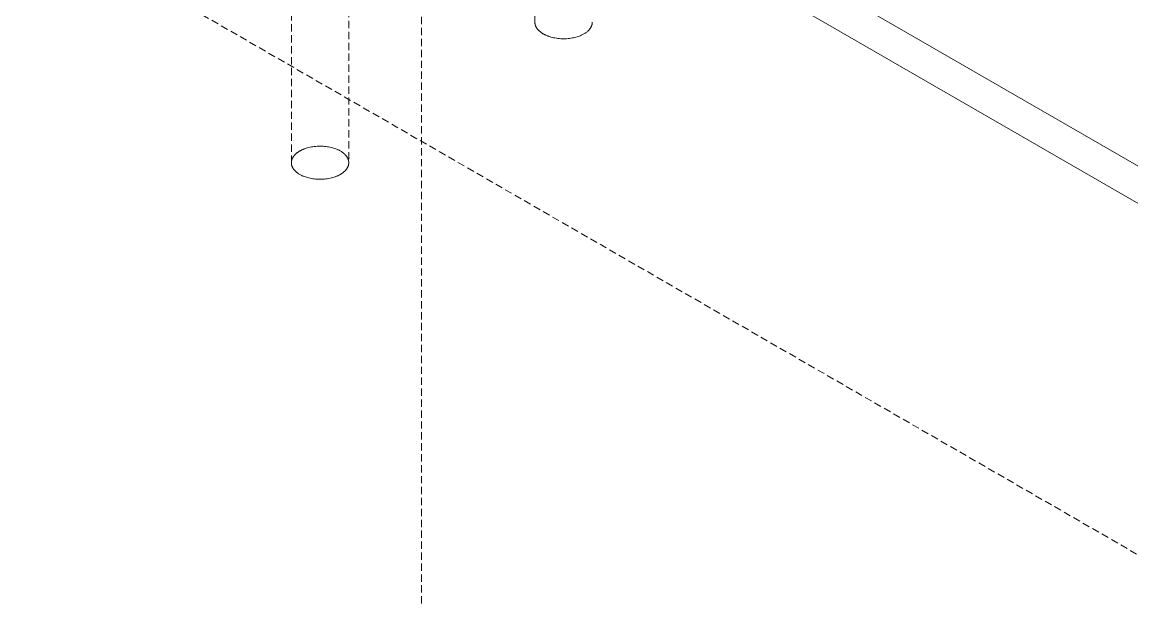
# Model space of a CAD drawing. Header units: millimetres. Extents: x -111 to 4919, y -143 to 3304.
# Drawn here: x 2737.6 to 2930.9, y 1365 to 1465.7 of the extents above; entities that cross this region are included whole.
import ezdxf

# ---------------------------------------------------------------- set-up
doc = ezdxf.new("R2010")
doc.units = ezdxf.units.MM
doc.linetypes.add('HIDDEN', pattern=[1.905, 1.27, -0.635])
doc.layers.add('ZANO_R', color=7, linetype='Continuous', lineweight=0)
doc.layers.add('ZANO_R_przerywana', color=7, linetype='HIDDEN', lineweight=0)

msp = doc.modelspace()

# ---------------------------------------------------------------- linework, layer by layer
at = {"layer": 'ZANO_R'}
for p, q in [((2743.55, 1549.42), (3047.61, 1373.88)), ((3047.61, 1367.34), (2743.55, 1542.89))]:
    msp.add_line(p, q, dxfattribs=at)
at = {"layer": 'ZANO_R_przerywana'}
for p, q in [((2807.19, 1322.44), (2807.19, 1649.04)), ((2826.94, 1465.67), (2826.94, 1563.57)), ((2630.41, 1546.97), (3054.68, 1302.02)), ((2784.51, 1441.18), (2784.51, 1536.39)), ((2794.51, 1536.39), (2794.51, 1441.18)), ((2826.94, 1465.62), (2826.94, 1465.67)), ((2826.94, 1465.56), (2826.94, 1465.62)), ((2826.95, 1465.51), (2826.94, 1465.56)), ((2826.95, 1465.45), (2826.95, 1465.51)), ((2826.96, 1465.4), (2826.95, 1465.45)), ((2826.97, 1465.34), (2826.96, 1465.4)), ((2836.91, 1465.35), (2836.9, 1465.3)), ((2836.92, 1465.4), (2836.91, 1465.35)), ((2836.93, 1465.49), (2836.92, 1465.44)), ((2836.92, 1465.44), (2836.92, 1465.4)), ((2836.94, 1465.58), (2836.93, 1465.54)), ((2836.93, 1465.54), (2836.93, 1465.49)), ((2836.94, 1465.67), (2836.94, 1465.63)), ((2836.94, 1465.63), (2836.94, 1465.58)), ((2826.98, 1465.29), (2826.97, 1465.34)), ((2827, 1465.23), (2826.98, 1465.29)), ((2827.01, 1465.18), (2827, 1465.23)), ((2827.03, 1465.13), (2827.01, 1465.18)), ((2827.05, 1465.07), (2827.03, 1465.13)), ((2827.07, 1465.02), (2827.05, 1465.07)), ((2827.09, 1464.97), (2827.07, 1465.02)), ((2827.11, 1464.92), (2827.09, 1464.97)), ((2827.14, 1464.86), (2827.11, 1464.92)), ((2827.17, 1464.81), (2827.14, 1464.86)), ((2827.19, 1464.76), (2827.17, 1464.81)), ((2827.22, 1464.71), (2827.19, 1464.76)), ((2827.25, 1464.66), (2827.22, 1464.71)), ((2827.29, 1464.62), (2827.25, 1464.66)), ((2827.32, 1464.57), (2827.29, 1464.62)), ((2827.36, 1464.52), (2827.32, 1464.57)), ((2827.39, 1464.47), (2827.36, 1464.52)), ((2827.43, 1464.43), (2827.39, 1464.47)), ((2827.47, 1464.38), (2827.43, 1464.43)), ((2827.51, 1464.34), (2827.47, 1464.38)), ((2827.55, 1464.29), (2827.51, 1464.34)), ((2827.59, 1464.25), (2827.55, 1464.29)), ((2827.63, 1464.21), (2827.59, 1464.25)), ((2827.68, 1464.16), (2827.63, 1464.21)), ((2827.72, 1464.12), (2827.68, 1464.16)), ((2827.77, 1464.08), (2827.72, 1464.12)), ((2827.83, 1464.03), (2827.77, 1464.08)), ((2827.89, 1463.98), (2827.83, 1464.03)), ((2827.96, 1463.92), (2827.89, 1463.98)), ((2828.03, 1463.87), (2827.96, 1463.92)), ((2828.1, 1463.82), (2828.03, 1463.87)), ((2828.18, 1463.77), (2828.1, 1463.82)), ((2828.26, 1463.72), (2828.18, 1463.77)), ((2828.34, 1463.67), (2828.26, 1463.72)), ((2828.42, 1463.62), (2828.34, 1463.67)), ((2828.51, 1463.57), (2828.42, 1463.62)), ((2828.59, 1463.53), (2828.51, 1463.57)), ((2828.69, 1463.48), (2828.59, 1463.53)), ((2828.78, 1463.44), (2828.69, 1463.48)), ((2828.87, 1463.39), (2828.78, 1463.44)), ((2835.14, 1463.46), (2835.03, 1463.41)), ((2835.25, 1463.51), (2835.14, 1463.46)), ((2835.36, 1463.57), (2835.25, 1463.51)), ((2835.47, 1463.63), (2835.36, 1463.57)), ((2835.57, 1463.69), (2835.47, 1463.63)), ((2835.67, 1463.75), (2835.57, 1463.69)), ((2835.77, 1463.82), (2835.67, 1463.75)), ((2835.87, 1463.89), (2835.77, 1463.82)), ((2835.96, 1463.96), (2835.87, 1463.89)), ((2836.05, 1464.03), (2835.96, 1463.96)), ((2836.14, 1464.1), (2836.05, 1464.03)), ((2836.22, 1464.18), (2836.14, 1464.1)), ((2836.26, 1464.22), (2836.22, 1464.18)), ((2836.3, 1464.26), (2836.26, 1464.22)), ((2836.34, 1464.3), (2836.3, 1464.26)), ((2836.37, 1464.34), (2836.34, 1464.3)), ((2836.41, 1464.38), (2836.37, 1464.34)), ((2836.44, 1464.42), (2836.41, 1464.38)), ((2836.48, 1464.46), (2836.44, 1464.42)), ((2836.51, 1464.5), (2836.48, 1464.46)), ((2836.54, 1464.55), (2836.51, 1464.5)), ((2836.57, 1464.59), (2836.54, 1464.55)), ((2836.6, 1464.63), (2836.57, 1464.59)), ((2836.63, 1464.67), (2836.6, 1464.63)), ((2836.66, 1464.72), (2836.63, 1464.67)), ((2836.68, 1464.76), (2836.66, 1464.72)), ((2836.71, 1464.81), (2836.68, 1464.76)), ((2836.73, 1464.85), (2836.71, 1464.81)), ((2836.75, 1464.89), (2836.73, 1464.85)), ((2836.77, 1464.94), (2836.75, 1464.89)), ((2836.79, 1464.98), (2836.77, 1464.94)), ((2836.81, 1465.03), (2836.79, 1464.98)), ((2836.83, 1465.08), (2836.81, 1465.03)), ((2836.85, 1465.12), (2836.83, 1465.08)), ((2836.86, 1465.17), (2836.85, 1465.12)), ((2836.87, 1465.21), (2836.86, 1465.17)), ((2836.89, 1465.26), (2836.87, 1465.21)), ((2836.9, 1465.3), (2836.89, 1465.26)), ((2828.97, 1463.35), (2828.87, 1463.39)), ((2829.07, 1463.31), (2828.97, 1463.35)), ((2829.18, 1463.27), (2829.07, 1463.31)), ((2829.28, 1463.23), (2829.18, 1463.27)), ((2829.39, 1463.19), (2829.28, 1463.23)), ((2829.5, 1463.15), (2829.39, 1463.19)), ((2829.72, 1463.09), (2829.5, 1463.15)), ((2829.95, 1463.02), (2829.72, 1463.09)), ((2830.19, 1462.97), (2829.95, 1463.02)), ((2830.44, 1462.92), (2830.19, 1462.97)), ((2830.68, 1462.88), (2830.44, 1462.92)), ((2830.94, 1462.85), (2830.68, 1462.88)), ((2831.19, 1462.82), (2830.94, 1462.85)), ((2831.45, 1462.8), (2831.19, 1462.82)), ((2831.71, 1462.79), (2831.45, 1462.8)), ((2831.96, 1462.79), (2831.71, 1462.79)), ((2832.22, 1462.79), (2831.96, 1462.79)), ((2832.47, 1462.8), (2832.22, 1462.79)), ((2832.72, 1462.82), (2832.47, 1462.8)), ((2832.96, 1462.85), (2832.72, 1462.82)), ((2833.21, 1462.88), (2832.96, 1462.85)), ((2833.44, 1462.92), (2833.21, 1462.88)), ((2833.67, 1462.96), (2833.44, 1462.92)), ((2833.89, 1463.02), (2833.67, 1462.96)), ((2834.1, 1463.07), (2833.89, 1463.02)), ((2834.31, 1463.13), (2834.1, 1463.07)), ((2834.51, 1463.2), (2834.31, 1463.13)), ((2834.69, 1463.26), (2834.51, 1463.2)), ((2834.81, 1463.31), (2834.69, 1463.26)), ((2834.92, 1463.36), (2834.81, 1463.31)), ((2835.03, 1463.41), (2834.92, 1463.36)), ((2784.77, 1442.1), (2784.81, 1442.17)), ((2784.81, 1442.17), (2784.85, 1442.23)), ((2784.85, 1442.23), (2784.89, 1442.29)), ((2784.89, 1442.29), (2784.93, 1442.35)), ((2784.93, 1442.35), (2784.98, 1442.41)), ((2784.98, 1442.41), (2785.02, 1442.46)), ((2785.02, 1442.46), (2785.07, 1442.52)), ((2785.07, 1442.52), (2785.12, 1442.57)), ((2785.12, 1442.57), (2785.17, 1442.62)), ((2785.17, 1442.62), (2785.23, 1442.67)), ((2785.23, 1442.67), (2785.28, 1442.72)), ((2785.28, 1442.72), (2785.34, 1442.77)), ((2785.34, 1442.77), (2785.4, 1442.82)), ((2785.4, 1442.82), (2785.47, 1442.88)), ((2785.47, 1442.88), (2785.53, 1442.93)), ((2785.53, 1442.93), (2785.6, 1442.98)), ((2785.6, 1442.98), (2785.68, 1443.03)), ((2785.68, 1443.03), (2785.75, 1443.08)), ((2785.75, 1443.08), (2785.83, 1443.13)), ((2785.83, 1443.13), (2785.91, 1443.18)), ((2785.91, 1443.18), (2785.99, 1443.23)), ((2785.99, 1443.23), (2786.08, 1443.28)), ((2786.08, 1443.28), (2786.17, 1443.32)), ((2786.17, 1443.32), (2786.26, 1443.37)), ((2786.26, 1443.37), (2786.35, 1443.42)), ((2786.35, 1443.42), (2786.45, 1443.46)), ((2786.45, 1443.46), (2786.55, 1443.5)), ((2786.55, 1443.5), (2786.65, 1443.54)), ((2786.65, 1443.54), (2786.75, 1443.58)), ((2786.75, 1443.58), (2786.86, 1443.62)), ((2786.86, 1443.62), (2786.96, 1443.66)), ((2786.96, 1443.66), (2787.07, 1443.7)), ((2787.07, 1443.7), (2787.3, 1443.77)), ((2787.3, 1443.77), (2787.53, 1443.83)), ((2787.53, 1443.83), (2787.77, 1443.88)), ((2787.77, 1443.88), (2788.01, 1443.93)), ((2788.01, 1443.93), (2788.26, 1443.97)), ((2788.26, 1443.97), (2788.51, 1444.01)), ((2788.51, 1444.01), (2788.77, 1444.03)), ((2788.77, 1444.03), (2789.02, 1444.05)), ((2789.02, 1444.05), (2789.28, 1444.06)), ((2789.28, 1444.06), (2789.54, 1444.07)), ((2789.54, 1444.07), (2789.79, 1444.06)), ((2789.79, 1444.06), (2790.04, 1444.05)), ((2790.04, 1444.05), (2790.29, 1444.03)), ((2790.29, 1444.03), (2790.54, 1444)), ((2790.54, 1444), (2790.78, 1443.97)), ((2790.78, 1443.97), (2791.01, 1443.93)), ((2791.01, 1443.93), (2791.24, 1443.89)), ((2791.24, 1443.89), (2791.46, 1443.84)), ((2791.46, 1443.84), (2791.68, 1443.78)), ((2791.68, 1443.78), (2791.88, 1443.72)), ((2791.88, 1443.72), (2792.08, 1443.66)), ((2792.08, 1443.66), (2792.27, 1443.59)), ((2792.27, 1443.59), (2792.38, 1443.54)), ((2792.38, 1443.54), (2792.49, 1443.5)), ((2792.49, 1443.5), (2792.6, 1443.45)), ((2792.6, 1443.45), (2792.71, 1443.4)), ((2792.71, 1443.4), (2792.82, 1443.35)), ((2792.82, 1443.35), (2792.92, 1443.29)), ((2792.92, 1443.29), (2793.03, 1443.23)), ((2793.03, 1443.23), (2793.13, 1443.17)), ((2793.13, 1443.17), (2793.23, 1443.11)), ((2793.23, 1443.11), (2793.32, 1443.05)), ((2793.32, 1443.05), (2793.42, 1442.98)), ((2793.42, 1442.98), (2793.51, 1442.91)), ((2793.51, 1442.91), (2793.6, 1442.84)), ((2793.6, 1442.84), (2793.68, 1442.77)), ((2793.68, 1442.77), (2793.77, 1442.7)), ((2793.77, 1442.7), (2793.85, 1442.62)), ((2793.85, 1442.62), (2793.88, 1442.58)), ((2793.88, 1442.58), (2793.92, 1442.54)), ((2793.92, 1442.54), (2793.96, 1442.5)), ((2793.96, 1442.5), (2793.99, 1442.46)), ((2793.99, 1442.46), (2794.02, 1442.42)), ((2794.02, 1442.42), (2794.06, 1442.38)), ((2794.06, 1442.38), (2794.09, 1442.34)), ((2794.09, 1442.34), (2794.12, 1442.3)), ((2794.12, 1442.3), (2794.15, 1442.26)), ((2794.15, 1442.26), (2794.18, 1442.22)), ((2794.18, 1442.22), (2794.21, 1442.17)), ((2794.21, 1442.17), (2794.23, 1442.13)), ((2784.51, 1441.27), (2784.52, 1441.34)), ((2784.51, 1441.13), (2784.51, 1441.18)), ((2784.52, 1441.09), (2784.51, 1441.13)), ((2784.52, 1441.34), (2784.53, 1441.41)), ((2784.52, 1441.04), (2784.52, 1441.09)), ((2784.52, 1440.99), (2784.52, 1441.04)), ((2784.53, 1440.95), (2784.52, 1440.99)), ((2784.53, 1441.41), (2784.55, 1441.48)), ((2784.54, 1440.9), (2784.53, 1440.95)), ((2784.54, 1440.86), (2784.54, 1440.9)), ((2784.55, 1440.81), (2784.54, 1440.86)), ((2784.55, 1441.48), (2784.56, 1441.56)), ((2784.56, 1440.76), (2784.55, 1440.81)), ((2784.56, 1441.56), (2784.58, 1441.63)), ((2784.58, 1440.72), (2784.56, 1440.76)), ((2784.58, 1441.63), (2784.6, 1441.7)), ((2784.59, 1440.67), (2784.58, 1440.72)), ((2784.6, 1440.63), (2784.59, 1440.67)), ((2784.6, 1441.7), (2784.63, 1441.77)), ((2784.62, 1440.58), (2784.6, 1440.63)), ((2784.64, 1440.54), (2784.62, 1440.58)), ((2784.63, 1441.77), (2784.65, 1441.84)), ((2784.66, 1440.49), (2784.64, 1440.54)), ((2784.65, 1441.84), (2784.68, 1441.9)), ((2784.68, 1440.44), (2784.66, 1440.49)), ((2784.68, 1441.9), (2784.71, 1441.97)), ((2784.7, 1440.4), (2784.68, 1440.44)), ((2784.72, 1440.36), (2784.7, 1440.4)), ((2784.71, 1441.97), (2784.74, 1442.04)), ((2784.74, 1440.31), (2784.72, 1440.36)), ((2784.74, 1442.04), (2784.77, 1442.1)), ((2784.77, 1440.27), (2784.74, 1440.31)), ((2784.79, 1440.22), (2784.77, 1440.27)), ((2784.82, 1440.18), (2784.79, 1440.22)), ((2794.23, 1440.22), (2794.2, 1440.17)), ((2794.23, 1442.13), (2794.26, 1442.09)), ((2794.26, 1440.27), (2794.23, 1440.22)), ((2794.26, 1442.09), (2794.28, 1442.04)), ((2794.29, 1440.32), (2794.26, 1440.27)), ((2794.28, 1442.04), (2794.31, 1442)), ((2794.31, 1440.37), (2794.29, 1440.32)), ((2794.31, 1442), (2794.33, 1441.96)), ((2794.34, 1440.42), (2794.31, 1440.37)), ((2794.33, 1441.96), (2794.35, 1441.91)), ((2794.36, 1440.47), (2794.34, 1440.42)), ((2794.35, 1441.91), (2794.37, 1441.87)), ((2794.38, 1440.52), (2794.36, 1440.47)), ((2794.37, 1441.87), (2794.39, 1441.82)), ((2794.4, 1440.58), (2794.38, 1440.52)), ((2794.39, 1441.82), (2794.4, 1441.78)), ((2794.4, 1441.78), (2794.42, 1441.74)), ((2794.42, 1440.63), (2794.4, 1440.58)), ((2794.42, 1441.74), (2794.43, 1441.69)), ((2794.44, 1440.68), (2794.42, 1440.63)), ((2794.43, 1441.69), (2794.45, 1441.65)), ((2794.45, 1440.74), (2794.44, 1440.68)), ((2794.45, 1441.65), (2794.46, 1441.6)), ((2794.47, 1440.79), (2794.45, 1440.74)), ((2794.46, 1441.6), (2794.47, 1441.56)), ((2794.47, 1441.56), (2794.48, 1441.51)), ((2794.48, 1440.85), (2794.47, 1440.79)), ((2794.48, 1441.51), (2794.49, 1441.47)), ((2794.49, 1440.9), (2794.48, 1440.85)), ((2794.49, 1441.47), (2794.49, 1441.42)), ((2794.49, 1441.42), (2794.5, 1441.38)), ((2794.5, 1440.96), (2794.49, 1440.9)), ((2794.5, 1441.38), (2794.51, 1441.33)), ((2794.51, 1441.07), (2794.5, 1441.01)), ((2794.5, 1441.01), (2794.5, 1440.96)), ((2794.51, 1441.33), (2794.51, 1441.28)), ((2794.51, 1441.28), (2794.51, 1441.24)), ((2794.51, 1441.18), (2794.51, 1441.12)), ((2794.51, 1441.12), (2794.51, 1441.07)), ((2784.85, 1440.14), (2784.82, 1440.18)), ((2784.88, 1440.09), (2784.85, 1440.14)), ((2784.91, 1440.05), (2784.88, 1440.09)), ((2784.94, 1440.01), (2784.91, 1440.05)), ((2784.97, 1439.97), (2784.94, 1440.01)), ((2785.01, 1439.93), (2784.97, 1439.97)), ((2785.04, 1439.88), (2785.01, 1439.93)), ((2785.08, 1439.84), (2785.04, 1439.88)), ((2785.12, 1439.8), (2785.08, 1439.84)), ((2785.15, 1439.76), (2785.12, 1439.8)), ((2785.19, 1439.72), (2785.15, 1439.76)), ((2785.23, 1439.69), (2785.19, 1439.72)), ((2785.32, 1439.61), (2785.23, 1439.69)), ((2785.4, 1439.53), (2785.32, 1439.61)), ((2785.49, 1439.46), (2785.4, 1439.53)), ((2785.58, 1439.39), (2785.49, 1439.46)), ((2785.68, 1439.32), (2785.58, 1439.39)), ((2785.78, 1439.26), (2785.68, 1439.32)), ((2785.88, 1439.19), (2785.78, 1439.26)), ((2785.98, 1439.13), (2785.88, 1439.19)), ((2786.09, 1439.07), (2785.98, 1439.13)), ((2786.2, 1439.02), (2786.09, 1439.07)), ((2786.31, 1438.96), (2786.2, 1439.02)), ((2786.42, 1438.91), (2786.31, 1438.96)), ((2786.53, 1438.86), (2786.42, 1438.91)), ((2786.64, 1438.81), (2786.53, 1438.86)), ((2786.76, 1438.77), (2786.64, 1438.81)), ((2786.95, 1438.7), (2786.76, 1438.77)), ((2787.14, 1438.64), (2786.95, 1438.7)), ((2787.35, 1438.58), (2787.14, 1438.64)), ((2787.56, 1438.52), (2787.35, 1438.58)), ((2787.78, 1438.47), (2787.56, 1438.52)), ((2788.01, 1438.43), (2787.78, 1438.47)), ((2788.25, 1438.39), (2788.01, 1438.43)), ((2788.49, 1438.35), (2788.25, 1438.39)), ((2788.73, 1438.33), (2788.49, 1438.35)), ((2788.98, 1438.31), (2788.73, 1438.33)), ((2789.23, 1438.3), (2788.98, 1438.31)), ((2789.49, 1438.29), (2789.23, 1438.3)), ((2789.75, 1438.3), (2789.49, 1438.29)), ((2790, 1438.31), (2789.75, 1438.3)), ((2790.26, 1438.32), (2790, 1438.31)), ((2790.51, 1438.35), (2790.26, 1438.32)), ((2790.77, 1438.38), (2790.51, 1438.35)), ((2791.02, 1438.43), (2790.77, 1438.38)), ((2791.26, 1438.47), (2791.02, 1438.43)), ((2791.5, 1438.53), (2791.26, 1438.47)), ((2791.73, 1438.59), (2791.5, 1438.53)), ((2791.95, 1438.66), (2791.73, 1438.59)), ((2792.06, 1438.7), (2791.95, 1438.66)), ((2792.17, 1438.73), (2792.06, 1438.7)), ((2792.27, 1438.77), (2792.17, 1438.73)), ((2792.38, 1438.81), (2792.27, 1438.77)), ((2792.48, 1438.85), (2792.38, 1438.81)), ((2792.58, 1438.9), (2792.48, 1438.85)), ((2792.67, 1438.94), (2792.58, 1438.9)), ((2792.77, 1438.99), (2792.67, 1438.94)), ((2792.86, 1439.03), (2792.77, 1438.99)), ((2792.94, 1439.08), (2792.86, 1439.03)), ((2793.03, 1439.13), (2792.94, 1439.08)), ((2793.11, 1439.18), (2793.03, 1439.13)), ((2793.19, 1439.23), (2793.11, 1439.18)), ((2793.27, 1439.28), (2793.19, 1439.23)), ((2793.35, 1439.33), (2793.27, 1439.28)), ((2793.42, 1439.38), (2793.35, 1439.33)), ((2793.49, 1439.43), (2793.42, 1439.38)), ((2793.56, 1439.48), (2793.49, 1439.43)), ((2793.62, 1439.53), (2793.56, 1439.48)), ((2793.68, 1439.59), (2793.62, 1439.53)), ((2793.73, 1439.63), (2793.68, 1439.59)), ((2793.78, 1439.67), (2793.73, 1439.63)), ((2793.82, 1439.71), (2793.78, 1439.67)), ((2793.86, 1439.75), (2793.82, 1439.71)), ((2793.9, 1439.8), (2793.86, 1439.75)), ((2793.94, 1439.84), (2793.9, 1439.8)), ((2793.98, 1439.89), (2793.94, 1439.84)), ((2794.02, 1439.93), (2793.98, 1439.89)), ((2794.06, 1439.98), (2794.02, 1439.93)), ((2794.1, 1440.03), (2794.06, 1439.98)), ((2794.13, 1440.07), (2794.1, 1440.03)), ((2794.16, 1440.12), (2794.13, 1440.07)), ((2794.2, 1440.17), (2794.16, 1440.12))]:
    msp.add_line(p, q, dxfattribs=at)

doc.saveas('drawing.dxf')
